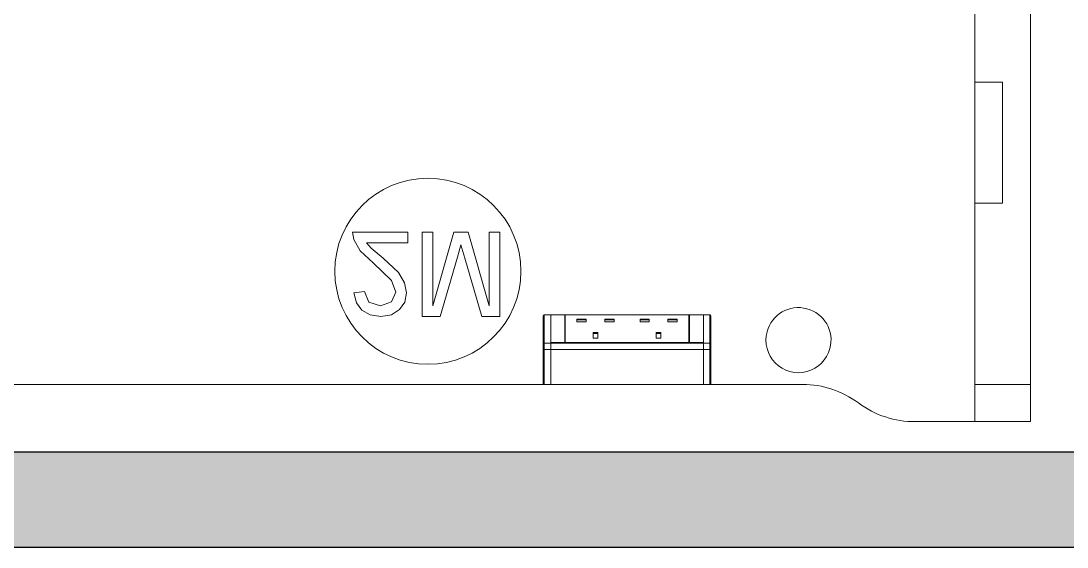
# Model space of a CAD drawing. Header units: millimetres. Extents: x 155927 to 295199, y -4084 to 97293.
# Drawn here: x 157374 to 158498, y 17856 to 18422 of the extents above; entities that cross this region are included whole.
import ezdxf

# ---------------------------------------------------------------- set-up
doc = ezdxf.new("R2010")
doc.units = ezdxf.units.MM
doc.header["$MEASUREMENT"] = 0
for name, color, linetype, lineweight in [('A-WALL-PATT', 7, 'CONTINUOUS', 9), ('I-FURN', 8, 'CONTINUOUS', 9), ('I-WALL', 7, 'CONTINUOUS', 9)]:
    doc.layers.add(name, color=color, linetype=linetype, lineweight=lineweight)

msp = doc.modelspace()

# ---------------------------------------------------------------- hatches: boundary and pattern name
at = {"layer": 'A-WALL-PATT'}
msp.add_hatch(color=256, dxfattribs=at).paths.add_polyline_path([(160738.5, 17855.6), (161148.8, 17855.6), (161148.8, 17957.6), (160937.7, 17957.6), (160937.7, 17910.5), (158537.7, 17910.5), (158537.7, 17957.6), (157278.1, 17957.6), (157278.1, 17855.6), (160438.3, 17855.6)], flags=0)

# ---------------------------------------------------------------- linework, layer by layer
at = {"layer": 'I-FURN'}
for p, q in [((158399.2, 18355.6), (158399.2, 18790.6)), ((158459.2, 18790.6), (158459.2, 17990.6)), ((158459.2, 17990.6), (158459.2, 18790.6)), ((158459.2, 18790.6), (158459.2, 17990.6)), ((158399.2, 18750.6), (158399.2, 18030.6)), ((158459.2, 18030.6), (158459.2, 18750.6)), ((158399.2, 18225.6), (158399.2, 18355.6)), ((158429.2, 18355.6), (158399.2, 18355.6)), ((158399.2, 18355.6), (158429.2, 18355.6)), ((158429.2, 18355.6), (158429.2, 18225.6)), ((158429.2, 18225.6), (158429.2, 18355.6)), ((158399.2, 17990.6), (158399.2, 18225.6)), ((158429.2, 18225.6), (158399.2, 18225.6)), ((158429.2, 18225.6), (158399.2, 18225.6)), ((157789.9, 18194.2), (157730.6, 18194.2)), ((157730.6, 18194.2), (157731.8, 18186.4)), ((157789.9, 18182.9), (157789.9, 18194.2)), ((157805.5, 18194.2), (157805.5, 18103.8)), ((157816.8, 18194.2), (157805.5, 18194.2)), ((157839.5, 18194.2), (157816.8, 18115.1)), ((157816.8, 18115.1), (157816.8, 18194.2)), ((157854.8, 18194.2), (157839.5, 18194.2)), ((157877.5, 18115.1), (157854.8, 18194.2)), ((157888.8, 18194.2), (157877.5, 18194.2)), ((157877.5, 18194.2), (157877.5, 18115.1)), ((157888.8, 18103.8), (157888.8, 18194.2)), ((157731.8, 18186.4), (157738.7, 18174.4)), ((157750.6, 18177.1), (157745.5, 18182.9)), ((157745.5, 18182.9), (157789.9, 18182.9)), ((157843.4, 18167.5), (157847.1, 18180.8)), ((157847.1, 18180.8), (157851.2, 18166.4)), ((157738.7, 18174.4), (157752.8, 18161.3)), ((157763.6, 18166.3), (157750.6, 18177.1)), ((157752.8, 18161.3), (157772.3, 18142.5)), ((157779.8, 18150.8), (157763.6, 18166.3)), ((157824.9, 18103.8), (157843.4, 18167.5)), ((157851.2, 18166.4), (157869.4, 18103.8)), ((157786.5, 18139.7), (157779.8, 18150.8)), ((157772.3, 18142.5), (157777.2, 18129.7)), ((157788.5, 18129), (157786.5, 18139.7)), ((157743.3, 18130.6), (157732, 18129.2)), ((157732, 18129.2), (157734.7, 18118.3)), ((157748.1, 18119.2), (157743.3, 18130.6)), ((157777.2, 18129.7), (157772.6, 18119.3)), ((157786.6, 18119.1), (157788.5, 18129)), ((157734.7, 18118.3), (157740.7, 18110.3)), ((157760.6, 18115.1), (157748.1, 18119.2)), ((157772.6, 18119.3), (157760.6, 18115.1)), ((157781.1, 18111), (157786.6, 18119.1)), ((157740.7, 18110.3), (157749.5, 18105.4)), ((157749.5, 18105.4), (157760.8, 18103.8)), ((157760.8, 18103.8), (157772.3, 18105.6)), ((157772.3, 18105.6), (157781.1, 18111)), ((157805.5, 18103.8), (157824.9, 18103.8)), ((157869.4, 18103.8), (157888.8, 18103.8)), ((157935.6, 18104.4), (157935.6, 18074.2)), ((157935.6, 18104.4), (157935.6, 18074.2)), ((157935.8, 18105.1), (157935.8, 18105.1)), ((157943.6, 18105.4), (157936.6, 18105.4)), ((157936.6, 18105.3), (157936.6, 18105.4)), ((157943.6, 18105.4), (157936.6, 18105.4)), ((157943.6, 18105.4), (157936.6, 18105.4)), ((157936.6, 18075), (157936.6, 18105.3)), ((157936.6, 18105.3), (157943.6, 18105.3)), ((157943.6, 18105.6), (157958.6, 18105.6)), ((157943.6, 18075.8), (157943.6, 18105.6)), ((157943.6, 18105.3), (157943.6, 18105.4)), ((157943.6, 18075), (157943.6, 18105.3)), ((158107.6, 18105.4), (157943.7, 18105.4)), ((157958.6, 18105.6), (157958.6, 18075.8)), ((157958.6, 18105.3), (157959.1, 18105.3)), ((157959.1, 18105.6), (158092.1, 18105.6)), ((157959.1, 18105.6), (157959.1, 18075.8)), ((158092.1, 18105.6), (158092.1, 18075.8)), ((158092.1, 18105.3), (158092.6, 18105.3)), ((158092.6, 18075.8), (158092.6, 18105.6)), ((158092.6, 18105.6), (158107.6, 18105.6)), ((158107.6, 18105.6), (158107.6, 18075.8)), ((158114.7, 18105.4), (158107.7, 18105.4)), ((158114.7, 18105.4), (158107.7, 18105.4)), ((158107.7, 18105.4), (158114.7, 18105.4)), ((158107.7, 18105.4), (158107.7, 18105.3)), ((158114.7, 18105.3), (158107.7, 18105.3)), ((158107.7, 18105.3), (158107.7, 18075)), ((158114.7, 18105.4), (158114.7, 18105.3)), ((158114.7, 18105.3), (158114.7, 18075)), ((158115.4, 18105.1), (158115.4, 18105.1)), ((158115.7, 18074.2), (158115.7, 18104.4)), ((158115.7, 18074.2), (158115.7, 18104.4)), ((157971.7, 18100.6), (157971.7, 18097.8)), ((157981.7, 18100.6), (157971.7, 18100.6)), ((157981.7, 18099.9), (157971.7, 18099.9)), ((157981.7, 18097.8), (157971.7, 18097.8)), ((157981.7, 18100.6), (157981.7, 18097.8)), ((158001.7, 18100.6), (158001.7, 18097.8)), ((158011.7, 18100.6), (158001.7, 18100.6)), ((158011.7, 18099.9), (158001.7, 18099.9)), ((158011.7, 18097.8), (158001.7, 18097.8)), ((158011.7, 18100.6), (158011.7, 18097.8)), ((158039.5, 18100.6), (158039.5, 18097.8)), ((158049.5, 18100.6), (158039.5, 18100.6)), ((158049.5, 18099.9), (158039.5, 18099.9)), ((158049.5, 18097.8), (158039.5, 18097.8)), ((158049.5, 18100.6), (158049.5, 18097.8)), ((158069.5, 18100.6), (158069.5, 18097.8)), ((158079.5, 18100.6), (158069.5, 18100.6)), ((158079.5, 18099.9), (158069.5, 18099.9)), ((158079.5, 18097.8), (158069.5, 18097.8)), ((158079.5, 18100.6), (158079.5, 18097.8)), ((157989.2, 18086.3), (157989.2, 18080.5)), ((157994.2, 18086.3), (157989.2, 18086.3)), ((157994.2, 18085.5), (157989.2, 18085.5)), ((157994.2, 18080.5), (157989.2, 18080.5)), ((157994.2, 18086.3), (157994.2, 18080.5)), ((158057, 18086.3), (158057, 18080.5)), ((158062, 18086.3), (158057, 18086.3)), ((158062, 18085.5), (158057, 18085.5)), ((158057, 18080.5), (158062, 18080.5)), ((158062, 18080.5), (158062, 18086.3)), ((157935.6, 18035.6), (157935.6, 18074.2)), ((157935.6, 18074.2), (157935.6, 18068.6)), ((157935.6, 18068.6), (157935.6, 18031.6)), ((157936.6, 18068.1), (157936.6, 18075)), ((157936.6, 18075), (157943.6, 18075)), ((157936.6, 18030.6), (157936.6, 18068.1)), ((157936.6, 18068.1), (157943.6, 18068.1)), ((157958.6, 18075.8), (157943.6, 18075.8)), ((157943.6, 18075.8), (157943.6, 18073.4)), ((157943.6, 18068.1), (157943.6, 18075)), ((157943.6, 18030.6), (157943.6, 18068.1)), ((157943.7, 18075.6), (157958.6, 18075.6)), ((157943.7, 18075), (157943.7, 18075.6)), ((157943.7, 18075), (157943.7, 18068.1)), ((158107.6, 18075), (157943.7, 18075)), ((157943.7, 18068.1), (157943.7, 18030.6)), ((158107.6, 18068.1), (157943.7, 18068.1)), ((158092.1, 18075.8), (157959.1, 18075.8)), ((157959.1, 18075.6), (158092.1, 18075.6)), ((158107.6, 18075.8), (158092.6, 18075.8)), ((158092.6, 18075.6), (158107.6, 18075.6)), ((158107.6, 18075.6), (158107.6, 18075)), ((158107.6, 18068.1), (158107.6, 18075)), ((158107.6, 18030.6), (158107.6, 18068.1)), ((158114.7, 18075), (158107.7, 18075)), ((158107.7, 18075), (158107.7, 18068.1)), ((158114.7, 18068.1), (158107.7, 18068.1)), ((158107.7, 18068.1), (158107.7, 18030.6)), ((158114.7, 18075), (158114.7, 18068.1)), ((158114.7, 18068.1), (158114.7, 18030.6)), ((158115.7, 18074.2), (158115.7, 18035.6)), ((158115.7, 18068.6), (158115.7, 18074.2)), ((158115.7, 18031.6), (158115.7, 18068.6)), ((157936.6, 18035.6), (157935.6, 18035.6)), ((157935.6, 18031.6), (157935.6, 18035.6)), ((158115.7, 18035.6), (158114.7, 18035.6)), ((158115.7, 18035.6), (158115.7, 18031.6)), ((157278.1, 18030.6), (157936.6, 18030.6)), ((157936.6, 18030.6), (157278.1, 18030.6)), ((157935.6, 18031.6), (157935.6, 18031.6)), ((157936.6, 18030.6), (157943.6, 18030.6)), ((157936.6, 18030.6), (157943.6, 18030.6)), ((157943.7, 18030.6), (158107.6, 18030.6)), ((158107.6, 18030.6), (157943.7, 18030.6)), ((158107.7, 18030.6), (158114.7, 18030.6)), ((158114.7, 18030.6), (158107.7, 18030.6)), ((158114.7, 18030.6), (158214.2, 18030.6)), ((158214.2, 18030.6), (158114.7, 18030.6)), ((158399.2, 18030.6), (158399.2, 17990.6)), ((158459.2, 18030.6), (158399.2, 18030.6)), ((158459.2, 18030.6), (158399.2, 18030.6)), ((158459.2, 17990.6), (158459.2, 18030.6)), ((158335.4, 17990.6), (158459.2, 17990.6)), ((158459.2, 17990.6), (158335.4, 17990.6)), ((158459.2, 17990.6), (158399.2, 17990.6)), ((158459.2, 17990.6), (158399.2, 17990.6))]:
    msp.add_line(p, q, dxfattribs=at)
at = {"layer": 'I-FURN', "flags": 128}
for points in [[(157936, 18105.3), (157936.1, 18105.3), (157936.1, 18105.3), (157936.2, 18105.4), (157936.2, 18105.4), (157936.2, 18105.4), (157936.3, 18105.4), (157936.3, 18105.4), (157936.3, 18105.4), (157936.4, 18105.4), (157936.4, 18105.4), (157936.5, 18105.4), (157936.5, 18105.4), (157936.5, 18105.4), (157936.6, 18105.4)], [(158114.7, 18105.4), (158114.7, 18105.4), (158114.8, 18105.4), (158114.8, 18105.4), (158114.8, 18105.4), (158114.9, 18105.4), (158114.9, 18105.4), (158115, 18105.4), (158115, 18105.4), (158115, 18105.4), (158115.1, 18105.4), (158115.1, 18105.4), (158115.1, 18105.3), (158115.2, 18105.3)], [(157935.6, 18074.2), (157935.6, 18074.1), (157935.6, 18074), (157935.6, 18073.9), (157935.6, 18073.8), (157935.6, 18073.6), (157935.6, 18073.5), (157935.6, 18073.4), (157935.6, 18073.3), (157935.6, 18073.2), (157935.6, 18073), (157935.6, 18072.9), (157935.6, 18072.7), (157935.6, 18072.6), (157935.6, 18072.5), (157935.6, 18072.3), (157935.6, 18072.2), (157935.6, 18072), (157935.6, 18071.8), (157935.6, 18071.7), (157935.6, 18071.5), (157935.6, 18071.4), (157935.6, 18071.2), (157935.6, 18071.1), (157935.6, 18070.9), (157935.6, 18070.7), (157935.6, 18070.6), (157935.6, 18070.4), (157935.6, 18070.3), (157935.6, 18070.1), (157935.6, 18069.9), (157935.6, 18069.8), (157935.6, 18069.6), (157935.6, 18069.5), (157935.6, 18069.3), (157935.6, 18069.2), (157935.6, 18069), (157935.6, 18068.9), (157935.6, 18068.8), (157935.6, 18068.6)], [(157935.6, 18068.6), (157935.6, 18065.9), (157935.6, 18063.2), (157935.6, 18060.5), (157935.6, 18058), (157935.6, 18055.6), (157935.6, 18053.3), (157935.6, 18051), (157935.6, 18048.9), (157935.6, 18046.9), (157935.6, 18045), (157935.6, 18043.2), (157935.6, 18041.5), (157935.6, 18040), (157935.6, 18038.6), (157935.6, 18037.3), (157935.6, 18036.1), (157935.6, 18035), (157935.6, 18034.1), (157935.6, 18033.3), (157935.6, 18032.7), (157935.6, 18032.2), (157935.6, 18031.8), (157935.6, 18031.6)], [(158115.7, 18068.6), (158115.7, 18068.8), (158115.7, 18068.9), (158115.7, 18069), (158115.7, 18069.2), (158115.7, 18069.3), (158115.7, 18069.5), (158115.7, 18069.6), (158115.7, 18069.8), (158115.7, 18069.9), (158115.7, 18070.1), (158115.7, 18070.3), (158115.7, 18070.4), (158115.7, 18070.6), (158115.7, 18070.7), (158115.7, 18070.9), (158115.7, 18071.1), (158115.7, 18071.2), (158115.7, 18071.4), (158115.7, 18071.5), (158115.7, 18071.7), (158115.7, 18071.8), (158115.7, 18072), (158115.7, 18072.2), (158115.7, 18072.3), (158115.7, 18072.5), (158115.7, 18072.6), (158115.7, 18072.7), (158115.7, 18072.9), (158115.7, 18073), (158115.7, 18073.2), (158115.7, 18073.3), (158115.7, 18073.4), (158115.7, 18073.5), (158115.7, 18073.6), (158115.7, 18073.8), (158115.7, 18073.9), (158115.7, 18074), (158115.7, 18074.1), (158115.7, 18074.2)], [(158115.7, 18031.6), (158115.7, 18031.9), (158115.7, 18032.3), (158115.7, 18032.9), (158115.7, 18033.5), (158115.7, 18034.4), (158115.7, 18035.3), (158115.7, 18036.4), (158115.7, 18037.6), (158115.7, 18038.9), (158115.7, 18040.4), (158115.7, 18042), (158115.7, 18043.7), (158115.7, 18045.5), (158115.7, 18047.4), (158115.7, 18049.5), (158115.7, 18051.6), (158115.7, 18053.9), (158115.7, 18056.2), (158115.7, 18058.7), (158115.7, 18061.2), (158115.7, 18063.9), (158115.7, 18066.6), (158115.7, 18068.6)], [(157935.6, 18031.6), (157935.6, 18031.6), (157935.6, 18031.6), (157935.6, 18031.6), (157935.6, 18031.7), (157935.6, 18031.7), (157935.6, 18031.7), (157935.6, 18031.8), (157935.6, 18031.8), (157935.6, 18031.9), (157935.6, 18031.9), (157935.6, 18032), (157935.6, 18032.1), (157935.6, 18032.1), (157935.6, 18032.2), (157935.6, 18032.3), (157935.6, 18032.4), (157935.6, 18032.5), (157935.6, 18032.6), (157935.6, 18032.7), (157935.6, 18032.8), (157935.6, 18032.9), (157935.6, 18033.1), (157935.6, 18033.2), (157935.6, 18033.3), (157935.6, 18033.4), (157935.6, 18033.6), (157935.6, 18033.7), (157935.6, 18033.9), (157935.6, 18034), (157935.6, 18034.2), (157935.6, 18034.3), (157935.6, 18034.5), (157935.6, 18034.6), (157935.6, 18034.8), (157935.6, 18034.9), (157935.6, 18035.1), (157935.6, 18035.2), (157935.6, 18035.4), (157935.6, 18035.6), (157935.6, 18035.6)], [(158115.7, 18035.6), (158115.7, 18035.4), (158115.7, 18035.3), (158115.7, 18035.1), (158115.7, 18035), (158115.7, 18034.8), (158115.7, 18034.7), (158115.7, 18034.5), (158115.7, 18034.3), (158115.7, 18034.2), (158115.7, 18034), (158115.7, 18033.9), (158115.7, 18033.8), (158115.7, 18033.6), (158115.7, 18033.5), (158115.7, 18033.3), (158115.7, 18033.2), (158115.7, 18033.1), (158115.7, 18033), (158115.7, 18032.8), (158115.7, 18032.7), (158115.7, 18032.6), (158115.7, 18032.5), (158115.7, 18032.4), (158115.7, 18032.3), (158115.7, 18032.2), (158115.7, 18032.2), (158115.7, 18032.1), (158115.7, 18032), (158115.7, 18031.9), (158115.7, 18031.9), (158115.7, 18031.8), (158115.7, 18031.8), (158115.7, 18031.7), (158115.7, 18031.7), (158115.7, 18031.7), (158115.7, 18031.6), (158115.7, 18031.6), (158115.7, 18031.6), (158115.7, 18031.6)], [(157936.6, 18030.6), (157936.5, 18030.6), (157936.5, 18030.6), (157936.4, 18030.6), (157936.4, 18030.6), (157936.4, 18030.6), (157936.3, 18030.6), (157936.3, 18030.6), (157936.2, 18030.7), (157936.2, 18030.7), (157936.2, 18030.7), (157936.1, 18030.7), (157936.1, 18030.7), (157936.1, 18030.7), (157936, 18030.8), (157936, 18030.8), (157936, 18030.8), (157935.9, 18030.8), (157935.9, 18030.9), (157935.9, 18030.9), (157935.8, 18030.9), (157935.8, 18030.9), (157935.8, 18031), (157935.8, 18031), (157935.7, 18031), (157935.7, 18031.1), (157935.7, 18031.1), (157935.7, 18031.1), (157935.7, 18031.2), (157935.6, 18031.2), (157935.6, 18031.2), (157935.6, 18031.3), (157935.6, 18031.3), (157935.6, 18031.4), (157935.6, 18031.4), (157935.6, 18031.4), (157935.6, 18031.5), (157935.6, 18031.5), (157935.6, 18031.6), (157935.6, 18031.6), (157935.6, 18031.6)], [(158115.7, 18031.6), (158115.7, 18031.6), (158115.7, 18031.5), (158115.7, 18031.5), (158115.7, 18031.4), (158115.7, 18031.4), (158115.6, 18031.4), (158115.6, 18031.3), (158115.6, 18031.3), (158115.6, 18031.3), (158115.6, 18031.2), (158115.6, 18031.2), (158115.6, 18031.1), (158115.5, 18031.1), (158115.5, 18031.1), (158115.5, 18031), (158115.5, 18031), (158115.5, 18031), (158115.4, 18030.9), (158115.4, 18030.9), (158115.4, 18030.9), (158115.3, 18030.9), (158115.3, 18030.8), (158115.3, 18030.8), (158115.2, 18030.8), (158115.2, 18030.8), (158115.2, 18030.7), (158115.1, 18030.7), (158115.1, 18030.7), (158115.1, 18030.7), (158115, 18030.7), (158115, 18030.7), (158115, 18030.6), (158114.9, 18030.6), (158114.9, 18030.6), (158114.8, 18030.6), (158114.8, 18030.6), (158114.8, 18030.6), (158114.7, 18030.6), (158114.7, 18030.6), (158114.7, 18030.6)], [(158115.7, 18031.6), (158115.7, 18031.6), (158115.7, 18031.6)]]:
    msp.add_lwpolyline(points, dxfattribs=at)
at = {"layer": 'I-FURN'}
for centre, radius, start, end in [((157811.5, 18152.3), 100, 0, 180), ((157811.5, 18152.3), 100, 180, 0), ((158209.8, 18078.2), 35, 345, 165), ((158209.8, 18078.2), 35, 165, 284.7004), ((158209.8, 18078.2), 35, 285, 345), ((158214.2, 17930.6), 100, 53.1301, 90), ((158214.2, 17930.6), 100, 53.1301, 90), ((158334.3, 18090.6), 100, 233.1301, 270.6256), ((158334.3, 18090.6), 100, 233.1301, 270.6256)]:
    msp.add_arc(centre, radius, start, end, dxfattribs=at)
for centre, major_axis, ratio, start_param, end_param in [((157936.6, 18104.4), (-1, 0), 0.819152, 4.712389, 6.283185), ((158114.7, 18104.4), (1, 0), 0.819152, 0, 1.570796), ((157936.6, 18074.2), (-1, 0), 0.819152, 4.712389, 6.283185), ((157936.6, 18068.6), (-1, 0), 0.56467, 0, 1.570796), ((158114.7, 18074.2), (-1, 0), 0.819152, 3.141593, 4.712389), ((158114.7, 18068.6), (-1, 0), 0.56467, 1.570796, 3.141593), ((157936.6, 18031.6), (-1, 0), 0.998113, 0, 1.570796), ((158114.7, 18031.6), (-1, 0), 0.998113, 1.570796, 3.141593)]:
    msp.add_ellipse(centre, major_axis=major_axis, ratio=ratio, start_param=start_param, end_param=end_param, dxfattribs=at)
at = {"layer": 'I-WALL', "lineweight": 30}
for p, q in [((158537.7, 17957.6), (157278.1, 17957.6)), ((157278.1, 17855.6), (161148.8, 17855.6))]:
    msp.add_line(p, q, dxfattribs=at)

doc.saveas('drawing.dxf')
